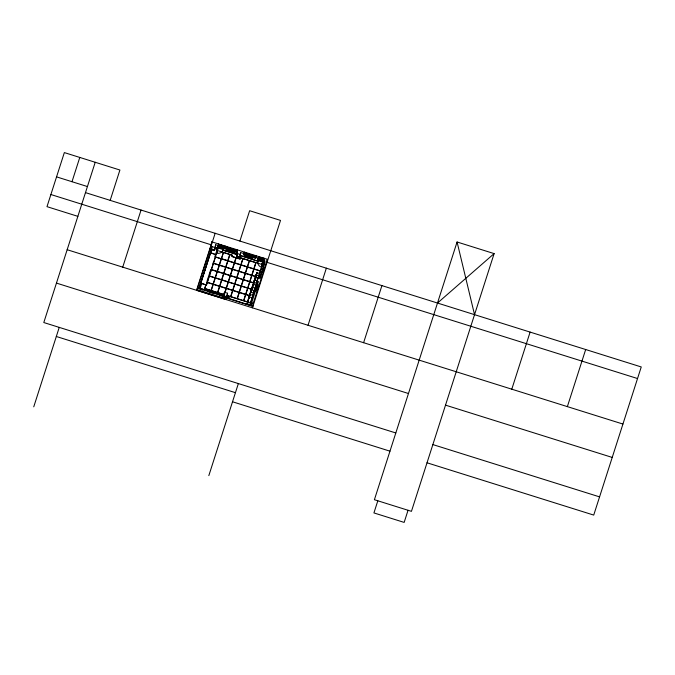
<?xml version="1.0" encoding="UTF-8"?>
<svg xmlns="http://www.w3.org/2000/svg" width="675" height="675" viewBox="0 0 675 675"><rect width="100%" height="100%" fill="white"/><g stroke="black" fill="none" stroke-linecap="round" stroke-linejoin="round"><path stroke-width="1.01" d="M226.176 299.54L196.847 290.334L196.914 289.583L197.404 288.065L226.733 297.262M197.505 287.204L196.83 290.393M199.032 287.744L197.488 287.263L210.237 247.514L211.781 247.995L198.931 288.664L211.638 249.387L214.414 250.256L215.291 247.523L217.915 248.349M200.863 283.314L200.981 281.677M210.068 249.134L211.756 241.836L267.384 259.293L267.064 262.339L637.538 378.54M200.804 283.298L206.356 285.036L200.838 283.002M210.6 252.973L210.71 251.336M211.452 244.654L211.756 241.836M211.655 249.699L211.933 246.569M211.613 249.615L214.431 250.568L215.587 244.713L237.507 251.589L237.102 254.677L222.961 250.239L223.535 245.903M215.587 244.713L215.308 247.835L217.873 248.636L218.7 244.021L218.16 248.265L218.363 245.076M210.566 252.661L216.093 254.694L214.793 254.289M218.329 245.168L223.425 246.772L223.096 249.817A5.181 5.096 6.1 0 1 222.126 251.556L221.662 252.037A5.181 5.096 6.1 0 1 216.599 253.117L216.852 250.796M216.937 251.176L217.012 250.476M216.894 250.442L216.599 253.117L218.455 247.025L223.425 248.577M217.215 249.927L217.249 249.218L216.903 251.159M218.422 247.447L218.632 245.346L222.092 246.434M222.953 246.704L222.893 247.286L223.02 246.873L218.7 245.523L218.565 245.928M236.63 251.918L236.461 252.425L224.733 248.746L225.34 246.097M225.011 247.134L236.976 250.889M225.096 246.864L236.832 250.526M225.163 246.662L236.917 250.282L225.163 246.637M225.231 247.818L225.096 248.231L225.349 246.721L225.062 247.7L236.334 251.302M226.336 249.843L226.091 250.914L226.403 249.944M230.243 251.21L226.581 249.953M223.071 298.628L224.463 292.267L227.551 293.237L227.256 296.03M223.644 296.3L223.552 297.11L252.948 306.332L253.268 303.286L267.384 259.293M224.463 292.267L223.577 296.882M230.656 248.586L230.47 249.919L230.605 249.472M230.546 249.674L230.588 248.813M230.681 249.868L230.791 248.839M231.095 250.079L231.23 248.974M226.64 298.08L226.969 295.059M226.749 297.81L251.362 305.767L251.665 302.78L258.483 281.543L256.939 281.062L258.103 277.417L259.647 277.906L264.853 261.672L264.237 261.478L264.676 260.111L240.595 252.551L239.726 257.504L236.478 256.483M226.876 296.899L199.1 288.065L229.627 297.759M227.306 296.215L226.159 299.59L227.551 293.237M234.318 252.821L234.124 253.429L234.174 252.965L226.142 250.45M236.461 252.425L236.647 250.484L225.281 246.957M237.507 251.589L236.52 256.492L237.128 254.441M240.595 252.551L240.317 255.682L257.875 261.191L258.01 260.525M255.901 257.445L255.589 258.424L243.852 254.745L244.46 252.096M244.021 254.239L255.774 257.816L255.892 256.728M244.156 253.049L256.095 256.888M244.19 253.665L250.349 255.698L250.197 256.137M244.223 252.863L255.96 256.525M244.291 252.661L256.036 256.281L244.291 252.636M244.223 254.23L244.358 253.783M244.291 254.028L244.477 252.72L243.852 254.745M249.826 254.45L249.598 255.918L249.733 255.471M249.809 255.867L249.716 254.812M250.214 256.078L250.459 254.593M256.939 281.062L256.61 284.108L249.995 304.737L247.21 303.868L247.472 301.674M247.523 303.961L247.742 301.868M247.978 301.489L248.527 299.447M248.847 298.316L249.016 296.873L251.817 297.65L251.598 299.742M249.134 296.907L248.965 298.35L249.531 296.629M249.497 295.27L249.986 294.637M253.108 295.026L253.328 292.933L250.535 292.14L249.607 295.937L252.863 286.217M249.733 295.971L249.919 294.477M250.509 292.334L250.349 293.144M250.459 292.233L250.298 293.903M250.307 294.207L251.311 289.71L254.112 290.512L253.884 292.604M250.433 294.241L250.695 292.056M250.898 291.828L250.931 291.448M251.058 290.41L251.311 289.71M254.661 290.174L254.888 288.082L252.087 287.28L251.092 291.777M251.125 291.659L251.353 289.583M251.682 289.381L251.615 288.723M249.995 304.737L260.322 271.105L253.969 269.114L252.003 275.24L256.12 276.531L255.901 277.206M251.834 287.989L252.011 287.39M252.129 287.162C251.952 294.621 251.218 280.201 255.673 285.635L255.445 287.727M252.771 286.959L252.636 286.63M252.458 286.968L252.796 284.951L252.534 286.116M255.589 258.424L255.766 256.483L244.401 252.956M252.796 285.55L252.433 286.74M252.838 285.407L253.859 282.597M252.939 285.517L252.906 284.732M253.235 284.538L253.42 284.183M253.429 284.496L253.496 283.821M254.635 280.192L253.699 283.163L253.808 282.344M252.374 297.312L252.593 295.22L249.792 294.443M254.281 280.277L254.171 280.69L254.348 280.1M254.281 281.374L255.471 277.779M254.585 279.914L254.399 281.407L254.939 279.745M254.964 278.218L254.939 278.581M254.973 279.113L255.116 277.965M255.985 275.147L255.099 278.826M255.184 278.977L255.369 277.493M255.488 276.683L255.614 277.087M255.724 275.856L256.103 275.181M255.757 277.214L256.762 272.717L259.563 273.518L258.559 278.032L258.778 275.94L256.019 275.02M255.884 277.248L256.146 275.062M249.058 297.608L256.905 272.683L256.348 274.826M256.736 272.928L256.5 273.426L256.635 272.995M256.542 274.784L256.762 272.717M263.25 259.74L261.368 267.165L263.107 262.263L261.368 267.165A5.181 5.096 6.1 0 1 257.867 263.393L258.314 257.715L263.427 259.242M257.985 260.752L258.601 257.344M258.727 256.964L258.466 257.782M258.854 257.968L258.795 258.55L258.93 258.137L263.005 259.411M256.23 285.297L256.449 283.205L253.682 282.302M258.103 277.417L258.002 278.37L255.243 277.45M261.52 267.207L262.204 263.317L261.824 265.25M262.212 264.043L262.204 263.317L262.246 264.052M262.929 259.242L262.87 259.824L258.896 258.247M263.233 259.9L263.512 258.466M262.963 262.718L263.436 259.166M263.14 262.533L263.663 258.491L258.576 256.888M263.452 261.2L263.773 258.154L263.284 259.673M264.448 264.752L263.858 264.33L264.558 264.482M263.537 267.806L262.035 272.498M263.663 266.642L263.866 264.76M263.942 264.288L264.237 261.478M264.473 261.984L264.676 260.111M264.659 263.545L264.853 261.672M251.682 288.436L252.02 287.634M253.378 282.901L253.412 282.892M254.112 281.095L254.273 280.598M71.997 181.71L79.785 157.435M95.217 162.278L43.799 322.54L395.812 432.962M33.75 406.831L59.24 327.383M110.177 200.365L119.914 170.024L64.344 152.592L46.997 206.66L77.87 216.346M122.732 267.148L141.05 210.052M197.648 287.828L210.887 246.586M211.452 244.823L215.148 233.288M199.201 288.301L211.68 249.463L214.456 250.332M200.121 288.596L201.732 283.584M214.431 250.568L215.333 247.607M218.548 243.97L217.738 248.535L218.219 247.016M205.841 284.875L204.652 288.579L223.889 294.612M206.989 281.298L208.448 276.742M209.022 274.936L210.465 270.447M215.342 255.26L214.869 256.719L221.358 258.753L223.4 252.382M215.57 254.534L218.287 245.801M216.785 251.125L218.675 245.118M216.447 253.074L218.27 247.396L223.113 248.915L222.927 249.497M206.364 285.036L216.127 254.407M223.307 247.134L223.796 245.616M223.172 249.117L222.961 250.239M224.733 248.746L224.918 248.138L236.647 251.817L224.902 248.198M231.086 248.78L231.036 249.607M231.069 250.138L231.221 249.666M236.571 250.729L236.706 250.282M236.461 251.758L237.068 249.775M239.903 241.059L249.64 210.718L280.513 220.404L252.442 307.834M230.259 275.434L232.225 269.308M224.125 294.983L223.155 297.818L196.914 289.583M224.935 292.882L226.336 288.503L232.58 290.452L230.614 296.587L227.045 295.464M230.504 275.51L232.47 269.384M226.243 298.78L227.315 295.448M239.726 257.504L240.3 255.369L257.892 261.132L258.677 256.559M244.181 255.918L243.987 256.525L244.029 256.061L252.062 258.576L252.011 259.04L252.205 258.432L245.371 256.255M249.919 254.838L249.784 255.943M255.698 256.728L255.833 256.281M255.707 257.293L256.196 255.774M260.407 270.869L262.516 264.651L256.053 262.617L254.045 268.869L260.525 270.903L259.006 275.636M258.188 258.837L258.449 258.019M258.744 257.69L258.39 258.483L263.351 260.035M257.943 260.423L258.432 258.905M258.398 259.31L258.247 259.934L263.343 261.537M258.137 260.803L263.005 262.06M249.345 295.718L249.674 294.933M251.125 290.301L251.176 290.689M249.75 294.562L247.438 301.776L250.214 302.645M257.091 272.742L247.691 301.944L243.827 300.729L245.793 294.604L249.784 295.852M247.21 303.868L247.995 301.438M254.222 282.015L253.952 282.867L249.953 281.618L251.918 275.484L255.918 276.742M255.201 278.935L256.618 274.092M251.227 291.769L252.011 289.339M263.36 259.942L261.858 265.267L261.782 264.524M263.444 259.723L263.925 258.204M263.284 261.512L263.478 260.972M260.752 269.924L262.423 264.718M263.832 264.558L264.296 262.963M259.917 278.741L261.487 273.848M262.027 272.32L263.68 266.996M251.345 305.826L251.977 303.843M255.994 291.33L258.154 284.588L256.61 284.108M208.828 475.622L238.359 383.569M308.036 325.274L326.354 268.177M363.606 342.706L381.923 285.609M457.076 241.988L374.397 499.719L411.446 511.338L494.125 253.606L457.076 241.988L474.542 314.66M377.823 500.791L373.925 512.924L404.156 522.408L408.046 510.275M511.793 389.188L530.111 332.092M567.363 406.62L585.681 349.523M256.416 273.848L256.601 273.333M253.513 282.741L253.319 283.483M437.493 303.041L494.125 253.606M219.687 245.354L222.21 246.139M218.784 245.666L222.986 246.983M56.557 176.867L87.429 186.553M85.48 192.62L641.25 366.955L593.73 515.084L427.013 462.788M218.59 244.35L223.687 245.945M218.894 244.527L223.214 245.886M219.611 245.413L222.421 246.299M252.045 256.238L255.454 257.302M218.253 245.894L223.197 247.438M225.172 247.995L236.714 251.648M244.105 253.969L255.833 257.648M244.021 254.197L255.766 257.85M50.895 194.527L211.427 244.882M258.373 259.546L262.567 260.862M231.289 251.429L234.368 252.357M230.521 251.362L234.183 252.382M250.121 257.512L251.843 258.052L249.286 257.386M226.597 250.163L233.947 252.475M236.925 253.403L240.013 254.374M226.285 250.307L234.073 252.745M218.236 248.02L223.02 249.522M210.389 246.088L214.718 247.438M222.986 250.003L237.212 254.399L236.621 256.222L239.709 257.192L236.545 256.264M264.381 262.921L262.972 262.55L264.271 263.199M215.266 247.759L217.89 248.577M216.911 250.341L232.462 255.226L232.073 256.433L240.097 258.955L240.486 257.74L256.053 262.617M210.541 252.956L213.95 254.028M258.888 275.602L259.335 275.611M256.07 275.763L255.673 276.438M212.828 263.09L213.351 263.25M254.467 279.88L257.226 280.8M210.786 269.46L211.309 269.62M253.876 283.112L249.877 281.855L247.911 287.989L252.028 289.271M208.735 275.83L209.267 275.999M251.826 289.482L247.835 288.233L245.869 294.359L249.86 295.608M206.693 282.201L207.217 282.369M251.665 302.78L253.268 303.286M226.876 295.549L247.776 302.105M199.918 288.976L202.863 289.896M208.752 291.743L213.654 293.288M219.544 295.135L222.497 296.055M223.476 296.367L226.716 297.38M67.162 249.716L622.932 424.052M56.455 283.095L408.468 393.517M445.508 405.135L612.225 457.431M432.861 444.58L599.569 496.876M56.32 336.488L235.44 392.673M232.521 401.777L389.973 451.17M205.926 285.036L204.812 288.495L211.047 290.452L213.013 284.318L207.301 282.53L206.449 285.196L205.926 285.036M209.351 276.159L207.377 282.285L213.089 284.074L215.055 277.948L209.351 276.159M211.393 269.781L209.427 275.915L215.139 277.703L217.105 271.578L211.393 269.781M213.435 263.41L211.469 269.544L217.181 271.333L219.147 265.207L213.435 263.41M215.477 257.04L213.511 263.166L219.223 264.963L221.189 258.829L215.477 257.04M213.258 284.394L211.292 290.528L217.536 292.486L219.502 286.352L213.258 284.394M215.308 278.024L213.342 284.158L219.578 286.107L221.543 279.982L215.308 278.024M217.35 271.654L215.384 277.779L221.619 279.737L223.585 273.611L217.35 271.654M219.392 265.283L217.426 271.409L223.661 273.367L225.627 267.241L219.392 265.283M221.442 258.913L219.476 265.039L225.712 266.996L227.677 260.862L221.442 258.913M223.484 252.534L221.518 258.668L227.753 260.626L229.719 254.492L223.484 252.534M219.746 286.428L217.78 292.562L224.125 294.553L226.091 288.419L219.746 286.428M221.788 280.058L219.822 286.192L226.167 288.183L228.133 282.049L221.788 280.058M223.83 273.687L221.864 279.813L228.218 281.804L230.183 275.678L223.83 273.687M225.88 267.317L223.914 273.442L236.739 277.467L238.705 271.342L225.88 267.317M227.922 260.947L225.956 267.072L232.301 269.063L234.267 262.938L227.922 260.947M229.964 254.576L227.998 260.702L234.352 262.693L235.921 257.774L231.913 256.517L232.301 255.302L229.964 254.576M228.386 282.125L226.42 288.259L232.656 290.216L234.622 284.082L228.386 282.125M230.428 275.754L228.462 281.888L234.698 283.846L236.663 277.712L230.428 275.754M234.52 263.014L232.554 269.139L238.79 271.097L240.756 264.971L234.52 263.014M236.174 257.858L234.596 262.769L240.832 264.727L242.797 258.601L240.578 257.901L240.182 259.116L236.174 257.858M232.824 290.537L230.858 296.663L237.094 298.62L239.06 292.494L232.824 290.537M234.866 284.158L232.9 290.292L239.136 292.25L241.102 286.116L234.866 284.158M236.908 277.788L234.942 283.922L241.177 285.879L243.152 279.745L236.908 277.788M238.958 271.418L236.993 277.543L243.228 279.501L245.194 273.375L238.958 271.418M241 265.047L239.034 271.173L245.27 273.13L247.236 267.005L241 265.047M243.042 258.677L241.076 264.802L247.312 266.76L249.278 260.634L243.042 258.677M239.304 292.57L237.338 298.696L243.574 300.653L245.54 294.528L239.304 292.57M241.355 286.192L239.38 292.326L245.624 294.283L247.59 288.149L241.355 286.192M243.397 279.821L241.431 285.955L247.666 287.913L249.632 281.779L243.397 279.821M245.438 273.451L243.472 279.585L249.708 281.534L251.674 275.408L245.438 273.451M247.48 267.081L245.514 273.206L251.75 275.164L253.716 269.038L247.48 267.081M249.531 260.71L247.565 266.836L253.8 268.793L255.766 262.668L249.531 260.71"/></g></svg>
